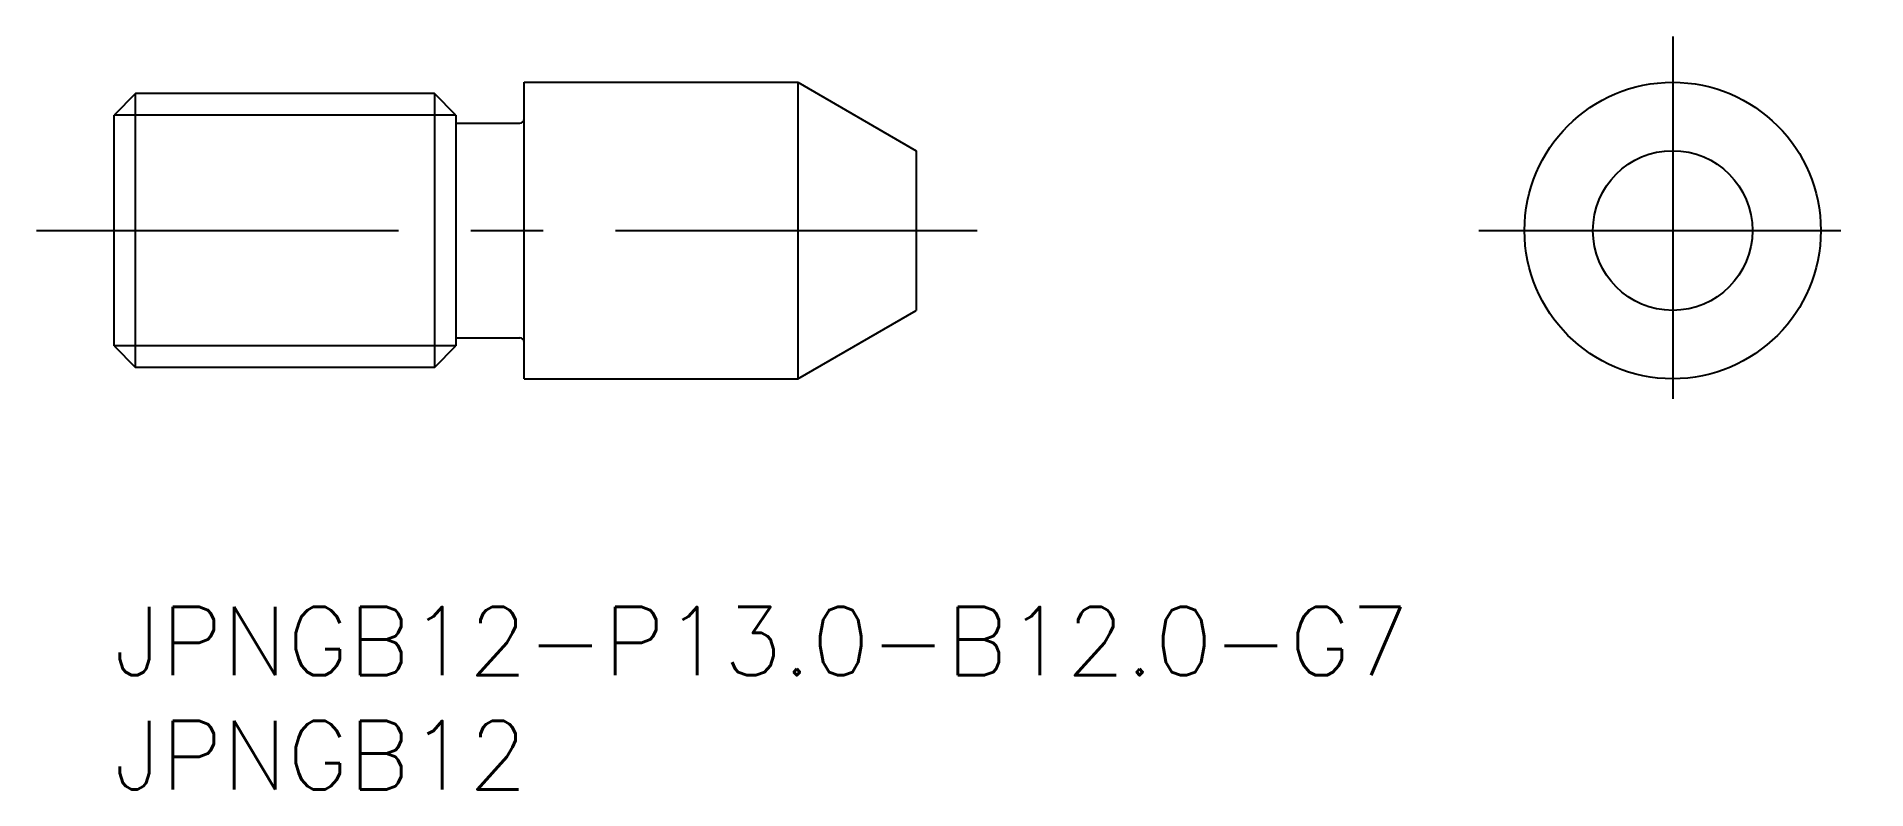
# Model space of a CAD drawing. Extents: x -3.4 to 76.9, y -8 to 25.
import ezdxf

# ---------------------------------------------------------------- set-up
doc = ezdxf.new("R2010")
doc.units = 0
doc.header["$LTSCALE"] = 0.5
doc.linetypes.add('CENTER', pattern=[50.8, 31.75, -6.35, 6.35, -6.35])
for name, color, linetype in [('MSM_CENTER', 1, 'CENTER'), ('MSM_CONTINUOUS', 7, 'CONTINUOUS'), ('MSM_NARROW', 5, 'CONTINUOUS'), ('MSM_PART_NUMBER', 7, 'CONTINUOUS')]:
    doc.layers.add(name, color=color, linetype=linetype)
doc.styles.get("Standard").update_dxf_attribs({"font": 'txt.shx', "height": 3, "bigfont": 'bigfont.shx'})

# ---------------------------------------------------------------- blocks, each defined once
blk = doc.blocks.new('*U2')
at = {"layer": 'MSM_PART_NUMBER'}
blk.add_text('JPNGB12-P13.0-B12.0-G7', height=3, dxfattribs=at).set_placement((0, -3))
blk = doc.blocks.new('*U3')
at = {"layer": 'MSM_PART_NUMBER'}
blk.add_text('JPNGB12', height=3, dxfattribs=at).set_placement((0, -8))

msp = doc.modelspace()

# ---------------------------------------------------------------- linework, layer by layer
at = {"layer": 'MSM_CENTER'}
for p, q in [((68.392, 25), (68.392, 8)), ((-3.4, 16.5), (38.196, 16.5)), ((59.892, 16.5), (76.892, 16.5))]:
    msp.add_line(p, q, dxfattribs=at)
at = {"layer": 'MSM_CONTINUOUS'}
for p, q in [((0.947, 22.5), (0, 21.553)), ((14.053, 22.5), (0.947, 22.5)), ((0.947, 10.5), (0.947, 22.5)), ((14.053, 22.5), (14.053, 10.5)), ((15, 21.553), (14.053, 22.5)), ((18, 23), (30, 23)), ((18, 10), (18, 23)), ((30, 23), (30, 10)), ((30, 23), (35.196, 20)), ((0, 11.447), (0, 21.553)), ((15, 21.553), (15, 11.447)), ((15, 21.2), (17.8, 21.2)), ((35.196, 20), (35.196, 13)), ((30, 10), (35.196, 13)), ((0, 11.447), (0.947, 10.5)), ((14.053, 10.5), (15, 11.447)), ((15, 11.8), (17.8, 11.8)), ((14.053, 10.5), (0.947, 10.5)), ((18, 10), (30, 10))]:
    msp.add_line(p, q, dxfattribs=at)
for radius in [6.5, 3.5]:
    msp.add_circle((68.392, 16.5), radius, dxfattribs=at)
for centre, start, end in [((17.8, 21.4), 270, 0), ((17.8, 11.6), 0, 90)]:
    msp.add_arc(centre, 0.2, start, end, dxfattribs=at)
at = {"layer": 'MSM_NARROW'}
for p, q in [((15, 21.553), (0, 21.553)), ((15, 11.447), (0, 11.447))]:
    msp.add_line(p, q, dxfattribs=at)

# ---------------------------------------------------------------- block references
at = {"layer": 'MSM_CONTINUOUS'}
for name in ['*U2', '*U3']:
    msp.add_blockref(name, (0, 0), dxfattribs=at)

doc.saveas('drawing.dxf')
